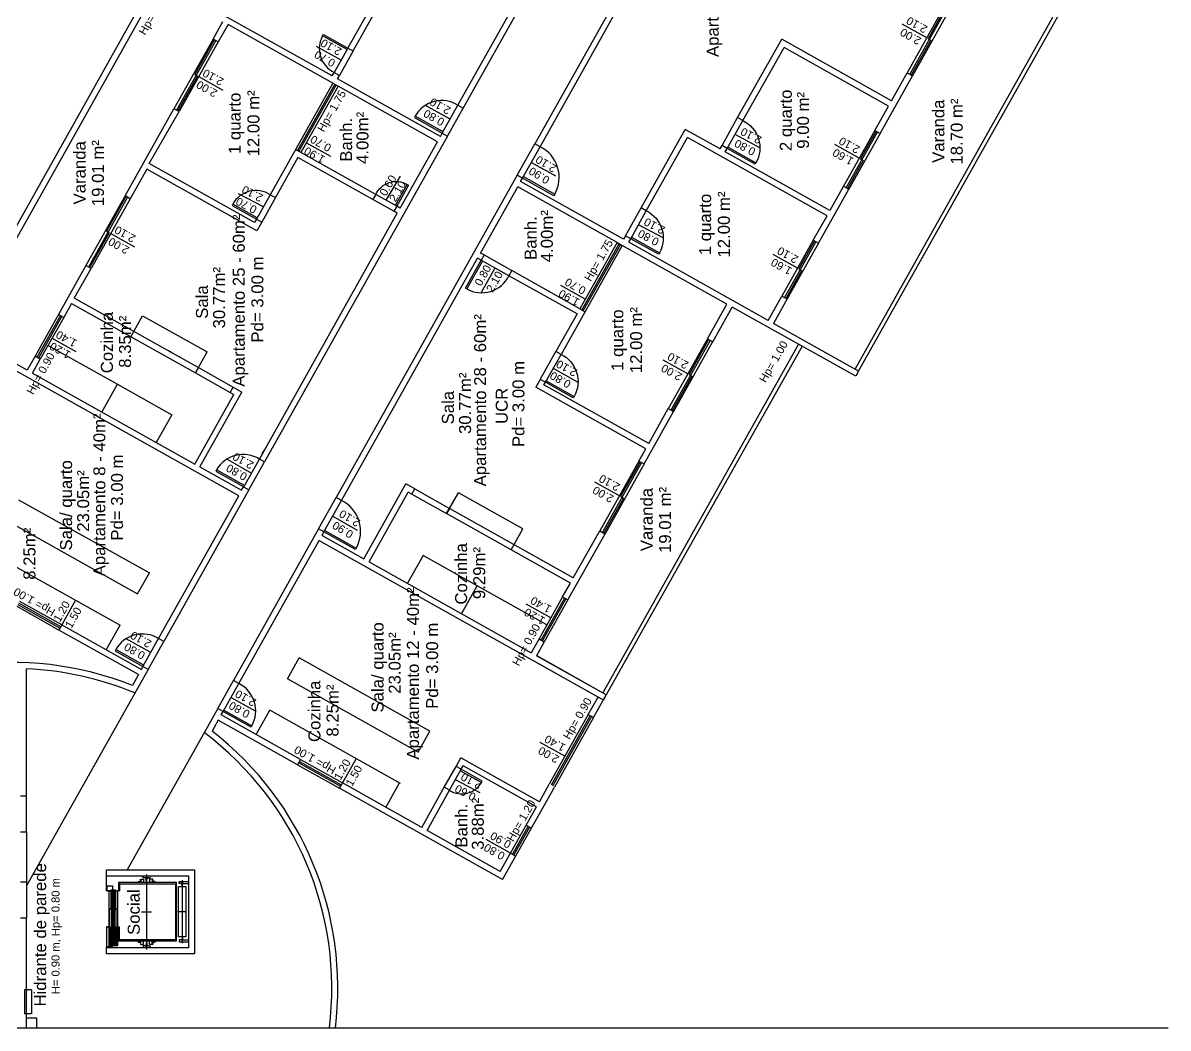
# Model space of a CAD drawing. Header units: millimetres. Extents: x -210 to 1173, y -437 to 320.
# Drawn here: x 880.85 to 909.48, y -279.74 to -254.59 of the extents above; entities that cross this region are included whole.
import ezdxf
from ezdxf.enums import TextEntityAlignment as Align

# ---------------------------------------------------------------- set-up
doc = ezdxf.new("R2010")
doc.units = ezdxf.units.MM
doc.header["$LTSCALE"] = 0.3
for name, pattern in [('DASHDOTX2', [50.8, 25.4, -12.7, 0, -12.7]), ('DASHED2', [9.525, 6.35, -3.175]), ('LTYPE_4', [112.5, 56.25, -56.25]), ('LTYPE_6', [168.75, 112.5, -28.125, 0, -28.125])]:
    doc.linetypes.add(name, pattern=pattern)
for name, color, linetype in [('CORTE', 6, 'Continuous'), ('COTAS', 1, 'Continuous'), ('ESQUADRIAS', 3, 'Continuous'), ('LAYER_0', 6, 'Continuous'), ('LINHA DE CORTE', 6, 'DASHDOTX2'), ('PISO', 1, 'Continuous'), ('PROJEÇÃO', 1, 'DASHED2'), ('TEXTOS', 2, 'Continuous'), ('VISTA', 2, 'Continuous')]:
    doc.layers.add(name, color=color, linetype=linetype)
doc.styles.add('2MM 1_100', font='ARIAL.TTF', dxfattribs={"height": 0.2})
doc.styles.add('3MM 1_100', font='ARIAL.TTF', dxfattribs={"height": 0.3})

msp = doc.modelspace()

# ---------------------------------------------------------------- linework, layer by layer
msp.add_line((909.475, -279.737), (862.407, -279.737))
at = {"layer": 'CORTE'}
for p, q in [((891.852, -256.72), (897.307, -246.994)), ((899.051, -247.973), (893.644, -257.611)), ((891.722, -256.647), (896.126, -248.795)), ((893.777, -257.685), (898.131, -249.922)), ((888.97, -255.218), (890.046, -253.299)), ((889.1, -255.291), (890.25, -253.241)), ((888.578, -255.915), (885.09, -253.958)), ((885.6, -254.992), (885.845, -254.554)), ((885.976, -254.627), (885.731, -255.065)), ((888.592, -256.095), (885.976, -254.627)), ((885.731, -255.065), (885.6, -254.992)), ((898.714, -256.958), (899.815, -254.996)), ((902.562, -256.537), (899.815, -254.996)), ((888.969, -255.217), (889.1, -255.291)), ((898.845, -257.032), (899.873, -255.2)), ((902.488, -256.668), (899.873, -255.2)), ((888.578, -255.915), (888.627, -255.828)), ((888.627, -255.828), (888.758, -255.901)), ((888.709, -255.989), (888.758, -255.902)), ((902.277, -257.352), (903.084, -255.911)), ((902.561, -256.537), (902.953, -255.838)), ((902.953, -255.838), (903.084, -255.911)), ((888.592, -256.095), (887.028, -258.887)), ((888.723, -256.169), (887.794, -257.827)), ((891.282, -257.432), (888.709, -255.989)), ((888.724, -256.168), (888.723, -256.169)), ((891.209, -257.563), (888.723, -256.169)), ((883.399, -258.917), (884.622, -256.736)), ((884.753, -256.809), (884.622, -256.736)), ((891.722, -256.647), (891.852, -256.72)), ((902.146, -257.278), (902.488, -256.668)), ((884.001, -258.106), (884.753, -256.809)), ((898.845, -257.032), (898.714, -256.958)), ((891.282, -257.432), (891.331, -257.345)), ((891.331, -257.345), (891.46, -257.418)), ((896.3, -259.216), (897.401, -257.253)), ((898.275, -257.743), (897.401, -257.253)), ((902.146, -257.278), (902.277, -257.352)), ((891.46, -257.418), (886.886, -265.573)), ((890.28, -259.22), (891.209, -257.563)), ((893.777, -257.685), (893.645, -257.611)), ((896.431, -259.289), (897.458, -257.457)), ((900.948, -259.415), (897.458, -257.457)), ((898.275, -257.743), (898.323, -257.656)), ((898.454, -257.729), (898.323, -257.656)), ((889.669, -258.878), (887.794, -257.827)), ((898.405, -257.817), (898.454, -257.729)), ((901.021, -259.284), (898.405, -257.817)), ((886.637, -259.585), (884.001, -258.106)), ((887.72, -257.958), (887.159, -258.96)), ((889.596, -259.009), (887.72, -257.958)), ((883.945, -258.247), (883.523, -258.986)), ((886.694, -259.789), (883.945, -258.247)), ((893.204, -258.396), (888.679, -266.463)), ((893.337, -258.47), (893.204, -258.396)), ((893.288, -258.558), (893.337, -258.47)), ((892.285, -260.346), (893.215, -258.688)), ((895.7, -260.083), (893.215, -258.688)), ((895.86, -260.001), (893.288, -258.558)), ((900.736, -260.099), (901.494, -258.747)), ((901.363, -258.674), (901.021, -259.284)), ((901.363, -258.674), (901.494, -258.747)), ((883.523, -258.986), (883.399, -258.917)), ((887.028, -258.887), (887.159, -258.96)), ((889.669, -258.878), (889.596, -259.009)), ((886.757, -265.501), (890.206, -259.351)), ((890.192, -259.171), (890.119, -259.302)), ((890.206, -259.351), (890.119, -259.302)), ((890.28, -259.22), (890.192, -259.171)), ((896.431, -259.289), (896.3, -259.216)), ((886.685, -259.497), (886.637, -259.585)), ((886.685, -259.497), (886.816, -259.571)), ((886.816, -259.571), (886.694, -259.789)), ((900.605, -260.026), (900.948, -259.415)), ((895.909, -259.914), (895.86, -260.001)), ((896.04, -259.987), (895.909, -259.914)), ((895.831, -260.157), (894.302, -262.882)), ((895.7, -260.083), (894.771, -261.74)), ((898.447, -261.624), (895.831, -260.157)), ((895.991, -260.074), (896.04, -259.987)), ((899.48, -262.032), (895.991, -260.074)), ((900.605, -260.026), (900.736, -260.099)), ((888.81, -266.537), (892.212, -260.476)), ((892.299, -260.525), (892.212, -260.476)), ((892.373, -260.395), (892.285, -260.346)), ((892.373, -260.395), (892.299, -260.525)), ((882.421, -260.661), (881.736, -261.883)), ((882.13, -261.474), (882.548, -260.733)), ((882.548, -260.733), (882.421, -260.661)), ((893.07, -260.786), (892.997, -260.917)), ((894.771, -261.74), (893.07, -260.786)), ((894.698, -261.871), (892.997, -260.917)), ((882.062, -261.608), (881.867, -261.956)), ((882.062, -261.608), (885.158, -263.343)), ((882.135, -261.477), (885.232, -263.213)), ((897.959, -262.495), (898.447, -261.624)), ((899.48, -262.032), (899.822, -261.421)), ((899.953, -261.495), (899.611, -262.105)), ((899.822, -261.421), (899.953, -261.495)), ((881.867, -261.956), (881.736, -261.883)), ((894.698, -261.871), (894.172, -262.809)), ((898.09, -262.569), (898.578, -261.698)), ((901.665, -263.43), (898.578, -261.698)), ((901.739, -263.299), (899.611, -262.105)), ((880.949, -263.275), (879.209, -262.299)), ((886.244, -266.416), (879.266, -262.503)), ((897.959, -262.495), (898.09, -262.569)), ((894.302, -262.882), (894.171, -262.808)), ((881.149, -262.929), (880.954, -263.278)), ((881.084, -263.351), (881.28, -263.003)), ((881.28, -263.003), (881.149, -262.929)), ((881.084, -263.351), (885.14, -265.625)), ((885.232, -263.213), (885.158, -263.343)), ((901.739, -263.299), (901.665, -263.43)), ((893.779, -263.506), (893.669, -263.702)), ((893.908, -263.578), (893.779, -263.506)), ((893.872, -263.644), (893.908, -263.578)), ((896.49, -265.113), (893.872, -263.644)), ((885.14, -265.625), (886.118, -263.881)), ((885.271, -265.698), (886.322, -263.824)), ((886.031, -263.832), (886.104, -263.702)), ((886.031, -263.832), (886.118, -263.881)), ((886.104, -263.702), (886.322, -263.824)), ((896.417, -265.244), (893.669, -263.702)), ((896.49, -265.113), (896.98, -264.239)), ((896.98, -264.239), (897.111, -264.313)), ((896.375, -265.622), (897.111, -264.313)), ((886.831, -265.37), (886.88, -265.282)), ((896.246, -265.55), (896.417, -265.244)), ((886.886, -265.573), (886.757, -265.501)), ((896.244, -265.549), (896.375, -265.622)), ((885.271, -265.698), (886.312, -266.282)), ((886.312, -266.282), (886.36, -266.195)), ((886.36, -266.195), (886.495, -266.271)), ((889.37, -267.998), (890.422, -266.122)), ((890.64, -266.245), (890.422, -266.122)), ((890.566, -266.376), (890.64, -266.245)), ((884.238, -269.993), (886.244, -266.416)), ((886.495, -266.271), (884.366, -270.065)), ((888.813, -266.538), (888.679, -266.463)), ((889.501, -268.071), (890.479, -266.327)), ((890.566, -266.376), (890.479, -266.327)), ((891.512, -266.734), (891.438, -266.865)), ((894.606, -268.47), (891.512, -266.734)), ((894.533, -268.601), (891.438, -266.865)), ((888.237, -267.247), (886.109, -271.042)), ((888.372, -267.323), (888.239, -267.248)), ((888.323, -267.411), (888.372, -267.323)), ((894.468, -269.023), (895.399, -267.367)), ((894.606, -268.47), (895.266, -267.294)), ((895.266, -267.293), (895.397, -267.367)), ((886.243, -271.117), (888.249, -267.54)), ((895.225, -271.455), (888.247, -267.539)), ((888.323, -267.411), (889.37, -267.998)), ((889.501, -268.071), (893.554, -270.345)), ((887.785, -268.37), (887.783, -268.369)), ((894.337, -268.95), (894.533, -268.601)), ((894.337, -268.95), (894.468, -269.023)), ((881.818, -269.647), (881.745, -269.778)), ((881.818, -269.647), (883.807, -270.762)), ((883.733, -270.893), (881.745, -269.778)), ((884.366, -270.065), (884.238, -269.993)), ((893.75, -269.997), (893.554, -270.345)), ((893.881, -270.07), (893.685, -270.419)), ((893.75, -269.997), (893.881, -270.07)), ((895.43, -271.397), (893.684, -270.418)), ((895.431, -271.398), (893.685, -270.419)), ((880.938, -273.926), (880.938, -270.745)), ((883.975, -270.762), (880.938, -276.177)), ((883.807, -270.762), (883.847, -270.691)), ((883.975, -270.762), (883.847, -270.691)), ((895.358, -271.529), (893.612, -270.55)), ((883.733, -270.893), (883.582, -271.164)), ((886.243, -271.117), (886.109, -271.042)), ((895.112, -271.964), (895.43, -271.397)), ((895.431, -271.398), (895.358, -271.529)), ((894.981, -271.89), (895.226, -271.453)), ((885.719, -271.74), (883.455, -275.776)), ((885.852, -271.815), (885.717, -271.739)), ((885.803, -271.902), (885.852, -271.815)), ((887.787, -273.015), (885.803, -271.902)), ((894.981, -271.89), (895.112, -271.964)), ((885.729, -272.033), (885.577, -272.307)), ((887.713, -273.146), (885.729, -272.033)), ((887.787, -273.015), (887.713, -273.146)), ((891.673, -273.189), (891.796, -272.971)), ((893.758, -274.072), (891.796, -272.971)), ((891.804, -273.262), (891.673, -273.189)), ((891.804, -273.262), (891.853, -273.175)), ((893.685, -274.202), (891.853, -273.175)), ((888.833, -273.602), (888.76, -273.733)), ((890.817, -274.715), (888.833, -273.602)), ((893.758, -274.072), (894.003, -273.635)), ((880.788, -273.926), (880.938, -273.926)), ((892.837, -276.021), (888.76, -273.733)), ((890.817, -274.716), (891.38, -273.712)), ((890.948, -274.789), (891.511, -273.785)), ((891.511, -273.785), (891.38, -273.712)), ((892.837, -276.021), (894.134, -273.708)), ((891.16, -274.105), (891.16, -274.105)), ((892.78, -275.816), (893.685, -274.202)), ((890.468, -274.52), (890.468, -274.52)), ((880.788, -274.826), (880.938, -274.826)), ((880.938, -274.826), (880.938, -276.076)), ((890.599, -274.594), (890.599, -274.593)), ((892.78, -275.816), (890.948, -274.789)), ((880.938, -274.926), (880.938, -274.926)), ((893.114, -274.972), (893.114, -274.972)), ((882.938, -275.776), (885.138, -275.776)), ((882.938, -276.181), (882.938, -275.776)), ((882.938, -275.926), (884.988, -275.926)), ((884.988, -275.926), (884.988, -277.726)), ((885.138, -275.776), (885.138, -277.876)), ((883.259, -276.126), (883.258, -276.127)), ((880.938, -279.737), (880.938, -276.976)), ((882.938, -277.876), (882.938, -277.701)), ((884.988, -277.726), (882.938, -277.726)), ((885.138, -277.876), (882.938, -277.876)), ((884.988, -277.726), (883.088, -277.726)), ((881.058, -278.777), (880.888, -278.777)), ((880.888, -278.777), (880.888, -279.377)), ((881.058, -278.777), (881.058, -279.377)), ((881.058, -279.377), (880.888, -279.377))]:
    msp.add_line(p, q, dxfattribs=at)
msp.add_lwpolyline([(880.938, -279.737), (880.938, -279.477), (881.188, -279.477), (881.188, -279.737)], dxfattribs=at)
for radius, start, end in [(8.15, 68.3048, 187.0479), (8, 67.3907, 87.3556), (8, 352.8192, 53.0339), (8.15, 352.9521, 52.0841)]:
    msp.add_arc((880.569, -278.737), radius, start, end, dxfattribs=at)
at = {"layer": 'COTAS'}
for p, q in [((903.442, -254.966), (902.829, -254.622)), ((888.798, -255.523), (888.185, -255.179)), ((885.848, -256.277), (885.235, -255.933)), ((891.526, -256.997), (890.913, -256.653)), ((888.54, -257.933), (887.927, -257.589)), ((899.27, -257.711), (898.649, -257.38)), ((901.754, -257.976), (901.141, -257.632)), ((889.931, -259.025), (890.287, -258.419)), ((886.857, -259.192), (886.236, -258.861)), ((896.855, -259.969), (896.235, -259.638)), ((883.646, -260.202), (883.033, -259.858)), ((900.214, -260.723), (899.601, -260.38)), ((892.647, -260.721), (892.304, -261.334)), ((894.904, -261.503), (894.291, -261.159)), ((882.18, -262.82), (881.567, -262.476)), ((897.469, -263.369), (896.856, -263.025)), ((885.949, -265.506), (886.562, -265.85)), ((895.757, -266.421), (895.144, -266.077)), ((882.162, -269.034), (881.818, -269.647)), ((894.044, -269.473), (893.431, -269.129)), ((884.043, -270.342), (883.43, -269.998)), ((886.66, -271.81), (886.047, -271.466)), ((894.394, -272.937), (893.781, -272.593)), ((889.177, -272.989), (888.833, -273.602)), ((892.278, -273.854), (891.657, -273.524)), ((893.038, -275.359), (892.425, -275.015))]:
    msp.add_line(p, q, dxfattribs=at)
at = {"layer": 'COTAS', "extrusion": (2.53092e-12, 2.49687e-12, -1)}
msp.add_line((894.168, -258.421), (893.555, -258.077), dxfattribs=at)
at = {"layer": 'COTAS', "extrusion": (1.06791e-16, -5.99361e-17, -1)}
msp.add_line((894.104, -263.23), (894.717, -263.574), dxfattribs=at)
at = {"layer": 'COTAS', "extrusion": (8.11327e-13, 3.46145e-12, -1)}
msp.add_line((888.592, -266.931), (889.205, -267.275), dxfattribs=at)
at = {"layer": 'ESQUADRIAS'}
for p, q in [((903.997, -254.13), (903.018, -255.875)), ((903.962, -254.111), (903.473, -254.983)), ((885.665, -255.028), (884.687, -256.773)), ((885.631, -255.009), (885.141, -255.881)), ((903.542, -255.022), (903.053, -255.894)), ((903.473, -254.983), (903.542, -255.022)), ((885.211, -255.92), (884.722, -256.792)), ((885.141, -255.881), (885.211, -255.92)), ((902.211, -257.315), (901.429, -258.71)), ((902.176, -257.295), (901.785, -257.993)), ((901.855, -258.032), (901.463, -258.73)), ((901.785, -257.993), (901.855, -258.032)), ((883.461, -258.951), (882.483, -260.696)), ((883.422, -258.929), (882.933, -259.801)), ((883.001, -259.84), (882.512, -260.712)), ((882.933, -259.801), (883.003, -259.841)), ((900.67, -260.062), (899.888, -261.458)), ((900.635, -260.043), (900.244, -260.741)), ((900.314, -260.78), (899.923, -261.478)), ((900.244, -260.741), (900.314, -260.78)), ((881.784, -261.91), (881.197, -262.956)), ((881.819, -261.929), (881.232, -262.976)), ((897.989, -262.513), (897.499, -263.386)), ((898.023, -262.533), (897.045, -264.277)), ((897.499, -263.386), (897.569, -263.425)), ((897.569, -263.425), (897.08, -264.297)), ((896.311, -265.586), (895.333, -267.33)), ((896.277, -265.566), (895.787, -266.438)), ((895.857, -266.478), (895.368, -267.35)), ((895.787, -266.438), (895.857, -266.478)), ((881.791, -269.696), (880.744, -269.109)), ((894.385, -268.977), (893.798, -270.023)), ((894.42, -268.996), (893.833, -270.043)), ((881.771, -269.73), (880.725, -269.144)), ((895.029, -271.917), (894.051, -273.661)), ((895.064, -271.937), (894.085, -273.681)), ((887.74, -273.098), (888.787, -273.685)), ((887.76, -273.063), (888.806, -273.65))]:
    msp.add_line(p, q, dxfattribs=at)
for points in [[(888.969, -255.218), (888.95, -255.252), (888.339, -254.91), (888.359, -254.875)], [(891.331, -257.345), (891.351, -257.31), (890.653, -256.919), (890.633, -256.954)], [(893.337, -258.47), (893.357, -258.435), (894.142, -258.876), (894.122, -258.911)], [(886.685, -259.497), (886.705, -259.462), (886.094, -259.12), (886.075, -259.155)], [(892.299, -260.525), (892.334, -260.545), (891.943, -261.243), (891.908, -261.223)], [(886.366, -266.199), (886.386, -266.164), (885.688, -265.773), (885.668, -265.807)], [(888.372, -267.323), (888.392, -267.288), (889.177, -267.729), (889.157, -267.764)], [(883.847, -270.691), (883.867, -270.656), (883.169, -270.265), (883.149, -270.3)], [(885.852, -271.815), (885.871, -271.78), (886.569, -272.171), (886.549, -272.206)], [(891.804, -273.262), (891.785, -273.297), (892.308, -273.591), (892.327, -273.556)]]:
    msp.add_lwpolyline(points, close=True, dxfattribs=at)
at = {"layer": 'ESQUADRIAS', "extrusion": (-8.66407e-14, 3.07137e-13, -1), "elevation": 0}
msp.add_lwpolyline([(-898.454, -257.729), (-898.474, -257.694), (-899.171, -258.086), (-899.152, -258.12)], close=True, dxfattribs=at)
at = {"layer": 'ESQUADRIAS', "extrusion": (1.06793e-16, -5.99313e-17, -1)}
msp.add_lwpolyline([(-890.192, -259.172), (-890.157, -259.152), (-890.451, -258.629), (-890.486, -258.648)], close=True, dxfattribs=at)
at = {"layer": 'ESQUADRIAS', "extrusion": (-8.67055e-14, 3.07119e-13, -1), "elevation": 0}
msp.add_lwpolyline([(-896.04, -259.987), (-896.06, -259.952), (-896.758, -260.343), (-896.738, -260.378)], close=True, dxfattribs=at)
at = {"layer": 'ESQUADRIAS', "extrusion": (1.06791e-16, -5.99361e-17, -1)}
msp.add_lwpolyline([(-893.908, -263.578), (-893.928, -263.543), (-894.625, -263.935), (-894.606, -263.97)], close=True, dxfattribs=at)
at = {"layer": 'LAYER_0', "color": 11}
for p, q in [((883.853, -275.976), (883.853, -275.926)), ((883.893, -275.976), (883.853, -275.976)), ((883.938, -275.976), (883.893, -275.976)), ((883.893, -275.976), (883.893, -275.981)), ((883.897, -275.985), (883.893, -275.981)), ((883.93, -275.986), (883.897, -275.985)), ((883.93, -275.986), (883.934, -275.99)), ((883.983, -275.976), (883.938, -275.976)), ((883.943, -275.99), (883.946, -275.986)), ((883.946, -275.986), (883.98, -275.985)), ((883.98, -275.985), (883.983, -275.981)), ((883.983, -275.976), (884.023, -275.976)), ((883.983, -275.976), (883.983, -275.981)), ((884.023, -275.976), (884.023, -275.926)), ((882.938, -276.301), (882.938, -276.181)), ((882.938, -276.181), (882.998, -276.181)), ((882.996, -276.183), (882.94, -276.183)), ((882.94, -276.183), (882.94, -276.299)), ((882.996, -276.196), (882.996, -276.183)), ((882.998, -276.196), (882.996, -276.196)), ((882.998, -276.181), (882.998, -276.196)), ((882.998, -276.181), (883.088, -276.181)), ((883.088, -276.271), (883.086, -276.271)), ((883.086, -276.271), (883.086, -276.284)), ((883.088, -276.181), (883.088, -276.271)), ((883.088, -276.271), (883.088, -277.701)), ((883.118, -276.271), (883.118, -277.676)), ((883.118, -276.271), (883.12, -276.271)), ((883.12, -276.271), (883.12, -276.284)), ((884.688, -276.096), (883.238, -276.096)), ((883.238, -276.096), (883.238, -276.299)), ((883.258, -276.126), (883.258, -276.301)), ((883.258, -276.126), (884.658, -276.126)), ((883.728, -276.071), (883.728, -276.065)), ((883.728, -276.065), (883.782, -276.065)), ((883.728, -276.071), (883.788, -276.071)), ((883.782, -276.065), (883.782, -276.011)), ((883.782, -276.011), (883.863, -276.011)), ((883.788, -276.071), (883.788, -276.011)), ((883.788, -276.071), (883.788, -276.096)), ((883.863, -276.011), (883.863, -276.071)), ((883.863, -276.071), (883.863, -276.096)), ((883.934, -276.006), (883.93, -276.009)), ((883.93, -276.051), (883.93, -276.009)), ((883.938, -276.051), (883.93, -276.051)), ((883.934, -276.006), (883.934, -275.99)), ((883.938, -276.051), (883.946, -276.051)), ((883.943, -276.006), (883.943, -275.99)), ((883.943, -276.006), (883.946, -276.009)), ((883.946, -276.051), (883.946, -276.009)), ((884.094, -276.011), (884.013, -276.011)), ((884.013, -276.011), (884.013, -276.071)), ((884.013, -276.071), (884.013, -276.096)), ((884.088, -276.071), (884.088, -276.011)), ((884.088, -276.071), (884.088, -276.096)), ((884.148, -276.071), (884.088, -276.071)), ((884.094, -276.065), (884.094, -276.011)), ((884.148, -276.065), (884.094, -276.065)), ((884.148, -276.071), (884.148, -276.065)), ((884.658, -276.126), (884.658, -277.526)), ((884.688, -277.556), (884.688, -276.096)), ((884.738, -276.196), (884.918, -276.196)), ((884.738, -277.456), (884.738, -276.196)), ((884.756, -276.122), (884.756, -276.072)), ((884.756, -276.072), (884.988, -276.072)), ((884.796, -276.122), (884.756, -276.122)), ((884.861, -276.122), (884.988, -276.122)), ((884.918, -276.196), (884.918, -277.456)), ((882.938, -276.301), (883.043, -276.301)), ((883.041, -276.299), (882.94, -276.299)), ((882.998, -277.701), (882.998, -276.301)), ((883.086, -276.284), (883.041, -276.284)), ((883.041, -276.284), (883.041, -276.299)), ((883.043, -276.301), (883.043, -276.286)), ((883.043, -276.286), (883.088, -276.286)), ((883.088, -276.289), (883.048, -276.289)), ((883.048, -276.289), (883.048, -276.771)), ((883.05, -276.769), (883.05, -276.291)), ((883.05, -276.291), (883.086, -276.291)), ((883.086, -276.291), (883.086, -276.304)), ((883.086, -276.304), (883.088, -276.304)), ((883.163, -276.286), (883.118, -276.286)), ((883.118, -276.289), (883.158, -276.289)), ((883.12, -276.304), (883.118, -276.304)), ((883.12, -276.284), (883.165, -276.284)), ((883.156, -276.291), (883.12, -276.291)), ((883.12, -276.291), (883.12, -276.304)), ((883.156, -276.769), (883.156, -276.291)), ((883.158, -276.289), (883.158, -276.771)), ((883.163, -276.301), (883.163, -276.286)), ((883.163, -276.301), (883.208, -276.301)), ((883.165, -276.284), (883.165, -276.299)), ((883.165, -276.299), (883.208, -276.299)), ((883.238, -276.299), (883.208, -276.299)), ((883.208, -276.301), (883.258, -276.301)), ((883.208, -276.301), (883.208, -277.676)), ((883.003, -276.751), (883.043, -276.751)), ((883.003, -276.751), (883.003, -277.221)), ((883.041, -276.753), (883.005, -276.753)), ((883.005, -277.219), (883.005, -276.753)), ((883.041, -276.766), (883.041, -276.753)), ((883.043, -276.766), (883.041, -276.766)), ((883.043, -276.751), (883.043, -276.766)), ((883.048, -276.771), (883.088, -276.771)), ((883.086, -276.769), (883.05, -276.769)), ((883.088, -276.756), (883.086, -276.756)), ((883.086, -276.756), (883.086, -276.769)), ((883.118, -276.756), (883.12, -276.756)), ((883.158, -276.771), (883.118, -276.771)), ((883.12, -276.756), (883.12, -276.769)), ((883.12, -276.769), (883.156, -276.769)), ((883.203, -276.751), (883.163, -276.751)), ((883.163, -276.751), (883.163, -276.766)), ((883.163, -276.766), (883.165, -276.766)), ((883.165, -276.766), (883.165, -276.753)), ((883.165, -276.753), (883.201, -276.753)), ((883.201, -277.219), (883.201, -276.753)), ((883.203, -276.751), (883.203, -277.221)), ((882.998, -277.201), (882.938, -277.201)), ((882.938, -277.201), (882.938, -277.701)), ((882.94, -277.699), (882.94, -277.203)), ((882.94, -277.203), (882.996, -277.203)), ((882.996, -277.203), (882.996, -277.216)), ((882.996, -277.216), (882.998, -277.216)), ((883.003, -277.221), (883.043, -277.221)), ((883.041, -277.219), (883.005, -277.219)), ((883.043, -277.206), (883.041, -277.206)), ((883.041, -277.206), (883.041, -277.219)), ((883.043, -277.221), (883.043, -277.206)), ((883.163, -277.221), (883.163, -277.206)), ((883.163, -277.206), (883.165, -277.206)), ((883.203, -277.221), (883.163, -277.221)), ((883.165, -277.206), (883.165, -277.219)), ((883.165, -277.219), (883.201, -277.219)), ((883.208, -277.201), (883.258, -277.201)), ((883.208, -277.216), (883.21, -277.216)), ((883.21, -277.216), (883.21, -277.203)), ((883.21, -277.203), (883.238, -277.203)), ((883.238, -277.203), (883.238, -277.556)), ((883.258, -277.526), (883.258, -277.201)), ((882.938, -277.701), (882.998, -277.701)), ((882.996, -277.699), (882.94, -277.699)), ((882.998, -277.686), (882.996, -277.686)), ((882.996, -277.686), (882.996, -277.699)), ((883.088, -277.701), (882.998, -277.701)), ((883.208, -277.676), (883.118, -277.676)), ((883.238, -277.556), (884.688, -277.556)), ((884.658, -277.526), (883.258, -277.526)), ((883.728, -277.581), (883.788, -277.581)), ((883.728, -277.581), (883.728, -277.587)), ((883.728, -277.587), (883.782, -277.587)), ((883.782, -277.587), (883.782, -277.641)), ((883.782, -277.641), (883.863, -277.641)), ((883.788, -277.581), (883.788, -277.556)), ((883.788, -277.581), (883.788, -277.641)), ((883.893, -277.676), (883.853, -277.676)), ((883.853, -277.676), (883.853, -277.726)), ((883.863, -277.581), (883.863, -277.556)), ((883.863, -277.641), (883.863, -277.581)), ((883.897, -277.668), (883.893, -277.672)), ((883.893, -277.676), (883.893, -277.672)), ((883.893, -277.676), (883.938, -277.676)), ((883.93, -277.667), (883.897, -277.668)), ((883.938, -277.601), (883.93, -277.601)), ((883.93, -277.601), (883.93, -277.643)), ((883.934, -277.647), (883.93, -277.643)), ((883.934, -277.663), (883.93, -277.667)), ((883.934, -277.647), (883.934, -277.663)), ((883.938, -277.601), (883.946, -277.601)), ((883.938, -277.676), (883.983, -277.676)), ((883.943, -277.647), (883.946, -277.643)), ((883.943, -277.647), (883.943, -277.663)), ((883.946, -277.667), (883.943, -277.663)), ((883.946, -277.601), (883.946, -277.643)), ((883.946, -277.667), (883.98, -277.668)), ((883.98, -277.668), (883.983, -277.672)), ((883.983, -277.676), (883.983, -277.672)), ((883.983, -277.676), (884.023, -277.676)), ((884.013, -277.581), (884.013, -277.556)), ((884.013, -277.641), (884.013, -277.581)), ((884.094, -277.641), (884.013, -277.641)), ((884.023, -277.676), (884.023, -277.726)), ((884.088, -277.581), (884.088, -277.556)), ((884.148, -277.581), (884.088, -277.581)), ((884.088, -277.581), (884.088, -277.641)), ((884.148, -277.587), (884.094, -277.587)), ((884.094, -277.587), (884.094, -277.641)), ((884.148, -277.581), (884.148, -277.587)), ((884.918, -277.456), (884.738, -277.456)), ((884.796, -277.53), (884.756, -277.53)), ((884.756, -277.53), (884.756, -277.58)), ((884.756, -277.58), (884.988, -277.58)), ((884.861, -277.53), (884.988, -277.53))]:
    msp.add_line(p, q, dxfattribs=at)
at = {"layer": 'LAYER_0', "color": 15, "linetype": 'LTYPE_6'}
for p, q in [((883.938, -275.891), (883.938, -277.767)), ((884.828, -276.034), (884.828, -277.615)), ((883.81, -276.826), (884.063, -276.826)), ((884.939, -276.826), (884.709, -276.826))]:
    msp.add_line(p, q, dxfattribs=at)
at = {"layer": 'LAYER_0', "color": 7}
for p, q in [((882.938, -276.181), (883.088, -276.181)), ((883.088, -277.701), (882.938, -277.701))]:
    msp.add_line(p, q, dxfattribs=at)
at = {"layer": 'LAYER_0'}
for p, q in [((883.533, -276.126), (883.533, -276.126)), ((883.258, -277.286), (883.258, -277.286)), ((884.658, -277.286), (884.658, -277.286)), ((883.533, -277.526), (883.533, -277.526))]:
    msp.add_line(p, q, dxfattribs=at)
at = {"layer": 'LAYER_0', "color": 1, "linetype": 'LTYPE_4'}
for p, q in [((883.797, -276.011), (883.797, -276.071)), ((883.797, -276.071), (883.797, -276.096)), ((884.08, -276.011), (884.08, -276.071)), ((884.08, -276.071), (884.08, -276.096)), ((883.797, -277.581), (883.797, -277.556)), ((883.797, -277.641), (883.797, -277.581)), ((884.08, -277.581), (884.08, -277.556)), ((884.08, -277.641), (884.08, -277.581))]:
    msp.add_line(p, q, dxfattribs=at)
at = {"layer": 'LAYER_0', "color": 1}
for p, q in [((884.861, -276.122), (884.796, -276.122)), ((884.8, -276.126), (884.796, -276.122)), ((884.826, -276.126), (884.8, -276.126)), ((884.824, -276.141), (884.826, -276.139)), ((884.824, -276.176), (884.824, -276.141)), ((884.832, -276.176), (884.824, -276.176)), ((884.826, -276.139), (884.826, -276.126)), ((884.83, -276.139), (884.83, -276.126)), ((884.857, -276.126), (884.83, -276.126)), ((884.83, -276.139), (884.832, -276.141)), ((884.832, -276.176), (884.832, -276.141)), ((884.857, -276.126), (884.861, -276.122)), ((883.063, -277.701), (883.063, -276.771)), ((883.073, -276.771), (883.073, -277.701)), ((883.133, -277.676), (883.133, -276.771)), ((883.143, -276.771), (883.143, -277.676)), ((883.018, -277.701), (883.018, -277.221)), ((883.028, -277.221), (883.028, -277.701)), ((883.178, -277.221), (883.178, -277.676)), ((883.188, -277.676), (883.188, -277.221)), ((884.8, -277.526), (884.796, -277.53)), ((884.796, -277.53), (884.861, -277.53)), ((884.8, -277.526), (884.826, -277.526)), ((884.824, -277.476), (884.832, -277.476)), ((884.824, -277.476), (884.824, -277.511)), ((884.826, -277.513), (884.824, -277.511)), ((884.826, -277.513), (884.826, -277.526)), ((884.832, -277.511), (884.83, -277.513)), ((884.83, -277.513), (884.83, -277.526)), ((884.83, -277.526), (884.857, -277.526)), ((884.832, -277.476), (884.832, -277.511)), ((884.857, -277.526), (884.861, -277.53))]:
    msp.add_line(p, q, dxfattribs=at)
at = {"layer": 'LINHA DE CORTE'}
for p, q in [((880.788, -276.076), (880.938, -276.076)), ((880.788, -276.976), (880.938, -276.976))]:
    msp.add_line(p, q, dxfattribs=at)
at = {"layer": 'PISO'}
for p, q in [((903.931, -254.094), (902.953, -255.838)), ((904.062, -254.167), (903.084, -255.911)), ((885.6, -254.992), (884.622, -256.736)), ((885.731, -255.065), (884.753, -256.809)), ((888.969, -255.217), (888.627, -255.828)), ((889.1, -255.291), (888.758, -255.901)), ((898.323, -257.656), (898.714, -256.958)), ((898.454, -257.729), (898.845, -257.032)), ((902.146, -257.278), (901.363, -258.674)), ((902.277, -257.352), (901.494, -258.747)), ((893.204, -258.396), (893.645, -257.611)), ((893.337, -258.47), (893.777, -257.685)), ((883.399, -258.917), (882.421, -260.661)), ((883.523, -258.986), (882.548, -260.733)), ((887.028, -258.887), (886.685, -259.497)), ((887.159, -258.96), (886.816, -259.571)), ((890.119, -259.302), (889.596, -259.009)), ((890.192, -259.172), (889.669, -258.878)), ((895.909, -259.913), (896.3, -259.216)), ((896.04, -259.987), (896.431, -259.289)), ((900.605, -260.026), (899.822, -261.421)), ((900.736, -260.099), (899.953, -261.495)), ((897.958, -262.496), (896.98, -264.241)), ((884.571, -262.842), (884.484, -262.793)), ((893.779, -263.506), (894.171, -262.808)), ((898.089, -262.57), (897.111, -264.314)), ((893.908, -263.578), (894.3, -262.881)), ((885.158, -263.343), (886.031, -263.832)), ((885.232, -263.213), (886.104, -263.702)), ((896.246, -265.549), (895.268, -267.294)), ((896.377, -265.622), (895.399, -267.367)), ((890.64, -266.245), (891.512, -266.734)), ((888.239, -267.248), (888.679, -266.463)), ((888.369, -267.322), (888.81, -266.537)), ((890.566, -266.376), (891.438, -266.865)), ((880.938, -274.826), (880.938, -273.926)), ((880.938, -276.076), (880.938, -276.976))]:
    msp.add_line(p, q, dxfattribs=at)
at = {"layer": 'PISO', "extrusion": (5.98874e-17, 1.06818e-16, -1)}
for p, q in [((891.331, -257.345), (891.722, -256.647)), ((891.46, -257.418), (891.852, -256.72)), ((886.366, -266.199), (886.757, -265.501)), ((886.495, -266.271), (886.886, -265.573))]:
    msp.add_line(p, q, dxfattribs=at)
at = {"layer": 'PISO', "extrusion": (-1.49903e-12, -4.21329e-13, -1)}
for p, q in [((892.3, -260.524), (892.998, -260.915)), ((892.373, -260.395), (893.07, -260.786))]:
    msp.add_line(p, q, dxfattribs=at)
at = {"layer": 'PISO', "extrusion": (5.98768e-17, 1.06824e-16, -1)}
for p, q in [((883.847, -270.691), (884.238, -269.993)), ((883.975, -270.763), (884.366, -270.065))]:
    msp.add_line(p, q, dxfattribs=at)
at = {"layer": 'PISO', "extrusion": (5.99109e-17, 1.06805e-16, -1)}
for p, q in [((885.719, -271.74), (886.11, -271.042)), ((885.852, -271.815), (886.243, -271.117))]:
    msp.add_line(p, q, dxfattribs=at)
at = {"layer": 'PISO', "extrusion": (5.99444e-17, 1.06786e-16, -1)}
for p, q in [((891.38, -273.712), (891.673, -273.189)), ((891.511, -273.785), (891.804, -273.262))]:
    msp.add_line(p, q, dxfattribs=at)
at = {"layer": 'PISO'}
for centre, radius, start, end in [((888.916, -255.233), 0.661, 150.7386, 244.1079), ((891.317, -257.291), 0.761, 57.7853, 150.7229), ((893.391, -258.455), 0.861, 330.7103, 63.3142), ((886.671, -259.443), 0.661, 57.359, 150.7284), ((892.315, -260.579), 0.761, 240.7042, 333.6418), ((886.352, -266.145), 0.761, 57.7853, 150.7229), ((888.426, -267.308), 0.861, 330.7103, 63.3142), ((883.833, -270.637), 0.761, 57.791, 150.7286), ((885.905, -271.799), 0.761, 330.7103, 63.6479), ((891.818, -273.316), 0.561, 236.7425, 330.6923)]:
    msp.add_arc(centre, radius, start, end, dxfattribs=at)
at = {"layer": 'PISO', "extrusion": (-8.66407e-14, 3.07137e-13, -1)}
msp.add_arc((-898.508, -257.714), 0.761, 116.3336, 209.2712, dxfattribs=at)
at = {"layer": 'PISO', "extrusion": (1.06793e-16, -5.99313e-17, -1)}
msp.add_arc((-890.176, -259.118), 0.561, 25.3508, 119.3007, dxfattribs=at)
at = {"layer": 'PISO', "extrusion": (-8.67055e-14, 3.07119e-13, -1)}
msp.add_arc((-896.094, -259.971), 0.761, 116.3215, 209.2591, dxfattribs=at)
at = {"layer": 'PISO', "extrusion": (1.06791e-16, -5.99361e-17, -1)}
msp.add_arc((-893.962, -263.562), 0.761, 116.3838, 209.3214, dxfattribs=at)
at = {"layer": 'PROJEÇÃO'}
for p, q in [((888.64, -256.122), (887.711, -257.78)), ((888.675, -256.142), (887.746, -257.799)), ((888.593, -256.095), (888.723, -256.169)), ((887.663, -257.753), (887.794, -257.826)), ((895.748, -260.11), (894.819, -261.767)), ((895.783, -260.129), (894.854, -261.787)), ((895.701, -260.083), (895.831, -260.156)), ((894.771, -261.74), (894.902, -261.814)), ((893.476, -274.687), (893.084, -275.385)), ((893.511, -274.707), (893.119, -275.405)), ((893.428, -274.66), (893.559, -274.734)), ((893.036, -275.358), (893.167, -275.432))]:
    msp.add_line(p, q, dxfattribs=at)
at = {"layer": 'VISTA'}
for p, q in [((901.652, -263.25), (907.547, -252.738)), ((901.739, -263.299), (907.634, -252.787)), ((884.098, -253.574), (879.209, -262.299)), ((879.341, -262.373), (884.233, -253.649)), ((881.736, -261.883), (881.149, -262.929)), ((881.867, -261.956), (881.28, -263.003)), ((883.546, -262.44), (883.839, -261.916)), ((883.839, -261.916), (885.452, -262.82)), ((881.475, -262.655), (883.213, -263.629)), ((900.237, -262.628), (895.344, -271.35)), ((900.324, -262.677), (895.431, -271.398)), ((885.158, -263.343), (885.452, -262.82)), ((882.82, -264.328), (883.213, -263.629)), ((883.213, -263.629), (884.571, -264.391)), ((884.571, -264.391), (884.181, -265.087)), ((880.735, -266.517), (884.007, -268.35)), ((891.438, -266.865), (891.732, -266.342)), ((893.344, -267.246), (891.732, -266.342)), ((880.442, -267.04), (883.713, -268.874)), ((893.05, -267.769), (893.344, -267.246)), ((880.002, -267.825), (883.273, -269.659)), ((890.851, -267.912), (890.46, -268.609)), ((892.203, -268.67), (890.851, -267.912)), ((883.714, -268.874), (884.007, -268.35)), ((891.811, -269.369), (892.203, -268.67)), ((893.946, -269.648), (892.203, -268.67)), ((881.818, -269.647), (880.772, -269.06)), ((894.337, -268.95), (893.75, -269.997)), ((894.468, -269.023), (893.881, -270.07)), ((881.745, -269.778), (880.698, -269.191)), ((882.931, -270.269), (883.275, -269.659)), ((887.457, -270.996), (887.751, -270.472)), ((891.021, -272.307), (887.751, -270.472)), ((890.728, -272.831), (887.457, -270.996)), ((886.675, -272.391), (887.016, -271.78)), ((890.288, -273.616), (887.017, -271.781)), ((894.981, -271.89), (894.003, -273.635)), ((895.112, -271.964), (894.134, -273.708)), ((890.728, -272.831), (891.021, -272.307)), ((887.787, -273.015), (888.833, -273.602)), ((887.713, -273.146), (888.76, -273.733)), ((889.922, -274.214), (890.264, -273.602))]:
    msp.add_line(p, q, dxfattribs=at)

# ---------------------------------------------------------------- texts
at = {"layer": 'TEXTOS'}
for s, height, rotation, style, p in [('Apartamento 29 - 85m²', 0.3, 90, '3MM 1_100', (898.09, -253.287)), ('Hp= 1.00', 0.2, 60.1792, '2MM 1_100', (884.098, -254.366)), ('2.10', 0.2, 150.7166, '2MM 1_100', (903.194, -254.641)), ('2.00', 0.2, 150.7166, '2MM 1_100', (903.037, -254.931)), ('2.10', 0.2, 150.7166, '2MM 1_100', (888.55, -255.198)), ('0.70', 0.2, 150.7166, '2MM 1_100', (888.393, -255.487)), ('2.10', 0.2, 150.7166, '2MM 1_100', (885.6, -255.952)), ('2.00', 0.2, 150.7166, '2MM 1_100', (885.443, -256.242)), ('1 quarto', 0.3, 90, '3MM 1_100', (886.138, -257.102)), ('12.00 m²', 0.3, 90, '3MM 1_100', (886.608, -257.102)), ('Hp= 1.75', 0.2, 60.1792, '2MM 1_100', (888.564, -256.792)), ('2.10', 0.2, 150.7166, '2MM 1_100', (891.278, -256.672)), ('2 quarto', 0.3, 90, '3MM 1_100', (899.918, -257.026)), ('9.00 m²', 0.3, 90, '3MM 1_100', (900.347, -257.026)), ('Varanda', 0.3, 90, '3MM 1_100', (903.732, -257.298)), ('18.70 m²', 0.3, 90, '3MM 1_100', (904.19, -257.307)), ('0.80', 0.2, 150.7166, '2MM 1_100', (891.121, -256.962)), ('Banh.', 0.3, 90, '3MM 1_100', (888.926, -257.513)), ('4.00m²', 0.3, 90, '3MM 1_100', (889.334, -257.465)), ('2.10', 0.2, 151.9107, '2MM 1_100', (899.048, -257.413)), ('Varanda', 0.3, 90, '3MM 1_100', (882.262, -258.339)), ('19.01 m²', 0.3, 90, '3MM 1_100', (882.72, -258.348)), ('0.70', 0.2, 150.7166, '2MM 1_100', (888.292, -257.608)), ('0.80', 0.2, 151.9107, '2MM 1_100', (898.897, -257.706)), ('2.10', 0.2, 150.7166, '2MM 1_100', (901.506, -257.651)), ('1.90', 0.2, 150.7166, '2MM 1_100', (888.135, -257.898)), ('2.10', 0.2, 148.8932, '2MM 1_100', (893.923, -258.12, 0)), ('1.60', 0.2, 150.7166, '2MM 1_100', (901.349, -257.941)), ('0.90', 0.2, 148.8932, '2MM 1_100', (893.753, -258.409, 0)), ('0.60', 0.2, 59.5046, '2MM 1_100', (889.971, -258.654)), ('2.10', 0.2, 151.9287, '2MM 1_100', (886.582, -258.864)), ('2.10', 0.2, 59.5046, '2MM 1_100', (890.211, -258.799)), ('0.70', 0.2, 151.9287, '2MM 1_100', (886.431, -259.157)), ('1 quarto', 0.3, 90, '3MM 1_100', (897.9, -259.633)), ('12.00 m²', 0.3, 90, '3MM 1_100', (898.369, -259.633)), ('4.00m²', 0.3, 90, '3MM 1_100', (893.944, -259.925)), ('Apartamento 25 - 60m²', 0.3, 90, '3MM 1_100', (886.242, -261.536)), ('Banh.', 0.3, 90, '3MM 1_100', (893.536, -259.972)), ('2.10', 0.2, 151.9107, '2MM 1_100', (896.634, -259.671)), ('2.10', 0.2, 150.7166, '2MM 1_100', (883.398, -259.876)), ('0.80', 0.2, 151.9107, '2MM 1_100', (896.483, -259.964)), ('2.00', 0.2, 150.7166, '2MM 1_100', (883.241, -260.166)), ('Hp= 1.75', 0.2, 60.1792, '2MM 1_100', (895.239, -260.528)), ('2.10', 0.2, 150.7166, '2MM 1_100', (899.965, -260.398)), ('Pd= 3.00 m', 0.3, 90, '3MM 1_100', (886.707, -261.509)), ('1.60', 0.2, 150.7166, '2MM 1_100', (899.808, -260.688)), ('30.77m²', 0.3, 90, '3MM 1_100', (885.75, -261.464)), ('0.80', 0.2, 60.6985, '2MM 1_100', (892.345, -260.905, 0)), ('2.10', 0.2, 60.6985, '2MM 1_100', (892.635, -261.062, 0)), ('0.70', 0.2, 150.7166, '2MM 1_100', (894.656, -261.178)), ('Sala', 0.3, 90, '3MM 1_100', (885.322, -261.572)), ('1.90', 0.2, 150.7166, '2MM 1_100', (894.499, -261.468)), ('Cozinha', 0.3, 90, '3MM 1_100', (882.946, -262.586)), ('8.35m²', 0.3, 90, '3MM 1_100', (883.398, -262.566)), ('Apartamento 28 - 60m²', 0.3, 90, '3MM 1_100', (892.275, -264.029)), ('1 quarto', 0.3, 90, '3MM 1_100', (895.705, -262.526)), ('12.00 m²', 0.3, 90, '3MM 1_100', (896.175, -262.526)), ('1.40', 0.2, 150.7166, '2MM 1_100', (881.932, -262.495)), ('1.20', 0.2, 150.7166, '2MM 1_100', (881.775, -262.785)), ('Hp= 1.00', 0.2, 60.1792, '2MM 1_100', (899.61, -263.062)), ('Hp= 0.90', 0.2, 61.254, '2MM 1_100', (881.289, -263.357)), ('Pd= 3.00 m', 0.3, 90, '3MM 1_100', (893.233, -264.123)), ('2.10', 0.2, 150.7166, '2MM 1_100', (894.439, -263.23)), ('2.10', 0.2, 150.7166, '2MM 1_100', (897.22, -263.043)), ('30.77m²', 0.3, 90, '3MM 1_100', (891.899, -264.105)), ('0.80', 0.2, 150.7166, '2MM 1_100', (894.282, -263.52)), ('2.00', 0.2, 150.7166, '2MM 1_100', (897.063, -263.333)), ('Sala', 0.3, 90, '3MM 1_100', (891.471, -264.214)), ('UCR', 0.3, 90, '3MM 1_100', (892.816, -264.169)), ('Apartamento 8 - 40m²', 0.3, 90, '3MM 1_100', (882.756, -266.396)), ('2.10', 0.2, 150.7166, '2MM 1_100', (886.351, -265.546)), ('Sala/ quarto', 0.3, 90, '3MM 1_100', (881.924, -266.658)), ('Pd= 3.00 m', 0.3, 90, '3MM 1_100', (883.198, -266.464)), ('0.80', 0.2, 150.7166, '2MM 1_100', (886.189, -265.833)), ('23.05m²', 0.3, 90, '3MM 1_100', (882.352, -266.549)), ('2.10', 0.2, 150.7166, '2MM 1_100', (895.508, -266.096)), ('2.00', 0.2, 150.7166, '2MM 1_100', (895.351, -266.386)), ('Varanda', 0.3, 90, '3MM 1_100', (896.441, -267.013)), ('19.01 m²', 0.3, 90, '3MM 1_100', (896.899, -267.023)), ('2.10', 0.2, 148.8932, '2MM 1_100', (889.012, -266.983, 0)), ('0.90', 0.2, 148.8932, '2MM 1_100', (888.842, -267.272, 0)), ('8.25m²', 0.3, 90, '3MM 1_100', (881.008, -267.869)), ('Cozinha', 0.3, 90, '3MM 1_100', (891.8, -268.372)), ('9.29m²', 0.3, 90, '3MM 1_100', (892.253, -268.353)), ('Hp= 1.00', 0.2, 150.1759, '2MM 1_100', (881.131, -269.077)), ('Apartamento 12 - 40m²', 0.3, 90, '3MM 1_100', (890.595, -270.865)), ('1.20', 0.2, 60.7133, '2MM 1_100', (881.815, -269.31)), ('1.40', 0.2, 150.7166, '2MM 1_100', (893.795, -269.148)), ('1.50', 0.2, 60.7133, '2MM 1_100', (882.105, -269.467)), ('1.20', 0.2, 150.7166, '2MM 1_100', (893.638, -269.438)), ('Sala/ quarto', 0.3, 90, '3MM 1_100', (889.711, -270.712)), ('Pd= 3.00 m', 0.3, 90, '3MM 1_100', (891.076, -270.672)), ('Hp= 0.90', 0.2, 61.254, '2MM 1_100', (893.428, -270.145)), ('2.10', 0.2, 150.7166, '2MM 1_100', (883.794, -270.017)), ('23.05m²', 0.3, 90, '3MM 1_100', (890.139, -270.603)), ('0.80', 0.2, 150.7166, '2MM 1_100', (883.637, -270.307)), ('Cozinha', 0.3, 90, '3MM 1_100', (888.133, -271.811)), ('2.10', 0.2, 150.7166, '2MM 1_100', (886.412, -271.484)), ('8.25m²', 0.3, 90, '3MM 1_100', (888.586, -271.792)), ('0.80', 0.2, 150.7166, '2MM 1_100', (886.255, -271.774)), ('Hp= 0.90', 0.2, 60.1792, '2MM 1_100', (894.709, -271.99)), ('1.40', 0.2, 150.7166, '2MM 1_100', (894.146, -272.612)), ('Hp= 1.00', 0.2, 150.1759, '2MM 1_100', (888.147, -273.032)), ('2.00', 0.2, 150.7166, '2MM 1_100', (893.989, -272.902)), ('1.20', 0.2, 60.7133, '2MM 1_100', (888.83, -273.265)), ('1.50', 0.2, 60.7133, '2MM 1_100', (889.12, -273.422)), ('2.10', 0.2, 151.9287, '2MM 1_100', (892.056, -273.556)), ('0.60', 0.2, 151.9287, '2MM 1_100', (891.905, -273.85)), ('3.88m²', 0.3, 90, '3MM 1_100', (892.217, -274.625)), ('Banh.', 0.3, 90, '3MM 1_100', (891.809, -274.673)), ('Hp= 1.20', 0.2, 60.1792, '2MM 1_100', (893.3, -274.545)), ('0.90', 0.2, 150.7166, '2MM 1_100', (892.789, -275.034)), ('0.80', 0.2, 150.7166, '2MM 1_100', (892.632, -275.324)), ('Hidrante de parede', 0.3, 90, '3MM 1_100', (881.277, -277.403)), ('H= 0.90 m, Hp= 0.80 m', 0.2, 90, '2MM 1_100', (881.661, -277.436)), ('Social', 0.3, 90, '3MM 1_100', (883.616, -276.835))]:
    msp.add_text(s, height=height, rotation=rotation, dxfattribs=dict(at, style=style)).set_placement(p, align=Align.MIDDLE_CENTER)

doc.saveas('drawing.dxf')
